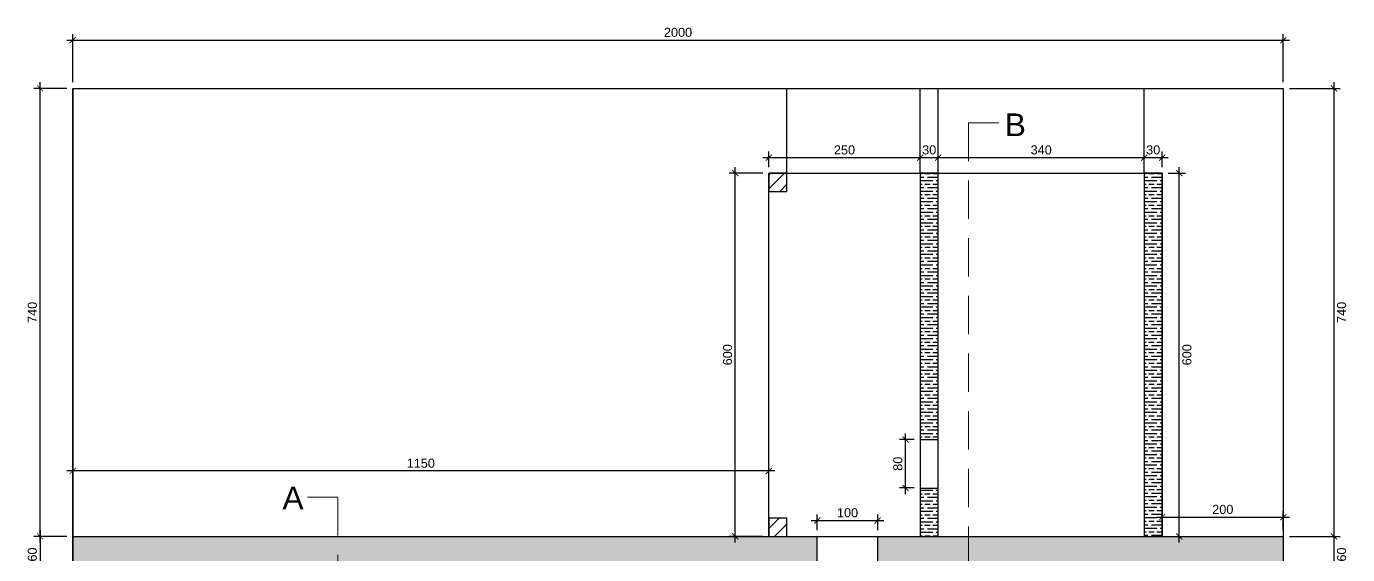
# Model space of a CAD drawing. Header units: centimetres. Extents: x -3096 to 17897, y -3131 to 15798.
# Drawn here: x 12047 to 14229, y 4548 to 5421 of the extents above; entities that cross this region are included whole.
import ezdxf

# ---------------------------------------------------------------- set-up
doc = ezdxf.new("R2010")
doc.units = ezdxf.units.CM
doc.linetypes.add('DASHED2', pattern=[9.525, 6.35, -3.175])
doc.layers.add('A-ANNO SYMB', color=3, linetype='Continuous', lineweight=13)
doc.styles.get("Standard").update_dxf_attribs({"font": 'Arial.ttf'})
doc.dimstyles.new('1_100', dxfattribs={"dimtxt": 15, "dimasz": 10, "dimexe": 10, "dimexo": 10, "dimgap": 5, "dimtad": 2, "dimdec": 0, "dimtxsty": 'Standard', "dimblk": 'ARCHTICK', "dimcen": 2.5, "dimdle": 10, "dimadec": 0, "dimazin": 0, "dimtfac": 1, "dimtdec": 0, "dimtmove": 0, "dimatfit": 3, "dimldrblk": 'ARCHTICK', "dimfxl": 1, "dimarcsym": 0})

# ---------------------------------------------------------------- blocks, each defined once
blk = doc.blocks.new('_ArchTick')
at = {"color": 0, "linetype": 'ByBlock', "const_width": 0.15}
blk.add_lwpolyline([(-0.5, -0.5), (0.5, 0.5)], dxfattribs=at)
blk = doc.blocks.new('*D13')
at = {"layer": 'A-ANNO SYMB', "color": 0, "lineweight": -2, "transparency": 16777216}
for p, q in [((12113.3, 5398.2), (14133.3, 5398.2)), ((12123.3, 5328.4), (12123.3, 5408.2)), ((14123.3, 5328.4), (14123.3, 5408.2))]:
    blk.add_line(p, q, dxfattribs=at)
at = {"layer": 'Defpoints', "color": 0, "transparency": 16777216}
for p in [(14123.3, 5398.2), (12123.3, 5318.4), (14123.3, 5318.4)]:
    blk.add_point(p, dxfattribs=at)
at = {"layer": 'A-ANNO SYMB', "color": 0, "lineweight": -2, "transparency": 16777216, "xscale": 10, "yscale": 10, "zscale": 10, "rotation": 180}
blk.add_blockref('_ArchTick', (12123.3, 5398.2), dxfattribs=at)
at = {"layer": 'A-ANNO SYMB', "color": 0, "lineweight": -2, "transparency": 16777216, "xscale": 10, "yscale": 10, "zscale": 10}
blk.add_blockref('_ArchTick', (14123.3, 5398.2), dxfattribs=at)
at = {"layer": 'A-ANNO SYMB', "color": 0, "transparency": 16777216, "insert": (13123.3, 5410.9), "char_height": 15, "attachment_point": 5}
blk.add_mtext('2000', dxfattribs=at)
blk = doc.blocks.new('*D14')
at = {"layer": 'A-ANNO SYMB', "color": 0, "lineweight": -2, "transparency": 16777216}
for p, q in [((14207, 5328.4), (14207, 4568.4)), ((14133.3, 5318.4), (14217, 5318.4)), ((14133.3, 4578.4), (14217, 4578.4))]:
    blk.add_line(p, q, dxfattribs=at)
at = {"layer": 'Defpoints', "color": 0, "transparency": 16777216}
for p in [(14123.3, 5318.4), (14123.3, 4578.4), (14207, 4578.4)]:
    blk.add_point(p, dxfattribs=at)
at = {"layer": 'A-ANNO SYMB', "color": 0, "lineweight": -2, "transparency": 16777216, "xscale": 10, "yscale": 10, "zscale": 10}
for p, rotation in [((14207, 5318.4), 90), ((14207, 4578.4), 270)]:
    blk.add_blockref('_ArchTick', p, dxfattribs=dict(at, rotation=rotation))
at = {"layer": 'A-ANNO SYMB', "color": 0, "transparency": 16777216, "insert": (14219.6, 4948.4), "char_height": 15, "attachment_point": 5, "rotation": 90}
blk.add_mtext('740', dxfattribs=at)
blk = doc.blocks.new('*D16')
at = {"layer": 'A-ANNO SYMB', "color": 0, "lineweight": -2, "transparency": 16777216}
for p, q in [((12069.3, 4588.4), (12069.3, 4508.4)), ((12113.3, 4578.4), (12059.3, 4578.4)), ((12113.3, 4518.4), (12059.3, 4518.4))]:
    blk.add_line(p, q, dxfattribs=at)
at = {"layer": 'Defpoints', "color": 0, "transparency": 16777216}
for p in [(12123.3, 4578.4), (12069.3, 4518.4), (12123.3, 4518.4)]:
    blk.add_point(p, dxfattribs=at)
at = {"layer": 'A-ANNO SYMB', "color": 0, "lineweight": -2, "transparency": 16777216, "xscale": 10, "yscale": 10, "zscale": 10}
for p, rotation in [((12069.3, 4578.4), 90), ((12069.3, 4518.4), 270)]:
    blk.add_blockref('_ArchTick', p, dxfattribs=dict(at, rotation=rotation))
at = {"layer": 'A-ANNO SYMB', "color": 0, "transparency": 16777216, "insert": (12056.6, 4548.4), "char_height": 15, "attachment_point": 5, "rotation": 90}
blk.add_mtext('60', dxfattribs=at)
blk = doc.blocks.new('*D17')
at = {"layer": 'A-ANNO SYMB', "color": 0, "lineweight": -2, "transparency": 16777216}
for p, q in [((12069.3, 4568.4), (12069.3, 5328.4)), ((12113.3, 5318.4), (12059.3, 5318.4)), ((12113.3, 4578.4), (12059.3, 4578.4))]:
    blk.add_line(p, q, dxfattribs=at)
at = {"layer": 'Defpoints', "color": 0, "transparency": 16777216}
for p in [(12069.3, 5318.4), (12123.3, 5318.4), (12123.3, 4578.4)]:
    blk.add_point(p, dxfattribs=at)
at = {"layer": 'A-ANNO SYMB', "color": 0, "lineweight": -2, "transparency": 16777216, "xscale": 10, "yscale": 10, "zscale": 10}
for p, rotation in [((12069.3, 5318.4), 90), ((12069.3, 4578.4), 270)]:
    blk.add_blockref('_ArchTick', p, dxfattribs=dict(at, rotation=rotation))
at = {"layer": 'A-ANNO SYMB', "color": 0, "transparency": 16777216, "insert": (12056.6, 4948.4), "char_height": 15, "attachment_point": 5, "rotation": 90}
blk.add_mtext('740', dxfattribs=at)
blk = doc.blocks.new('*D20')
at = {"layer": 'A-ANNO SYMB', "color": 0, "lineweight": -2, "transparency": 16777216}
for p, q in [((14207, 4588.4), (14207, 4508.4)), ((14133.3, 4578.4), (14217, 4578.4)), ((14133.3, 4518.4), (14217, 4518.4))]:
    blk.add_line(p, q, dxfattribs=at)
at = {"layer": 'Defpoints', "color": 0, "transparency": 16777216}
for p in [(14123.3, 4578.4), (14123.3, 4518.4), (14207, 4518.4)]:
    blk.add_point(p, dxfattribs=at)
at = {"layer": 'A-ANNO SYMB', "color": 0, "lineweight": -2, "transparency": 16777216, "xscale": 10, "yscale": 10, "zscale": 10}
for p, rotation in [((14207, 4578.4), 90), ((14207, 4518.4), 270)]:
    blk.add_blockref('_ArchTick', p, dxfattribs=dict(at, rotation=rotation))
at = {"layer": 'A-ANNO SYMB', "color": 0, "transparency": 16777216, "insert": (14219.6, 4548.4), "char_height": 15, "attachment_point": 5, "rotation": 90}
blk.add_mtext('60', dxfattribs=at)
blk = doc.blocks.new('*D27')
at = {"layer": 'A-ANNO SYMB', "color": 0, "lineweight": -2, "transparency": 16777216}
for p, q in [((13263.3, 5178.4), (13207.9, 5178.4)), ((13217.9, 4568.4), (13217.9, 5188.4)), ((13263.3, 4578.4), (13207.9, 4578.4))]:
    blk.add_line(p, q, dxfattribs=at)
at = {"layer": 'Defpoints', "color": 0, "transparency": 16777216}
for p in [(13217.9, 5178.4), (13273.3, 5178.4), (13273.3, 4578.4)]:
    blk.add_point(p, dxfattribs=at)
at = {"layer": 'A-ANNO SYMB', "color": 0, "lineweight": -2, "transparency": 16777216, "xscale": 10, "yscale": 10, "zscale": 10}
for p, rotation in [((13217.9, 5178.4), 90), ((13217.9, 4578.4), 270)]:
    blk.add_blockref('_ArchTick', p, dxfattribs=dict(at, rotation=rotation))
at = {"layer": 'A-ANNO SYMB', "color": 0, "transparency": 16777216, "insert": (13205.2, 4878.4), "char_height": 15, "attachment_point": 5, "rotation": 90}
blk.add_mtext('600', dxfattribs=at)
blk = doc.blocks.new('*D28')
at = {"layer": 'A-ANNO SYMB', "color": 0, "lineweight": -2, "transparency": 16777216}
for p, q in [((13263.3, 5204), (13533.3, 5204)), ((13273.3, 5188.4), (13273.3, 5214)), ((13523.3, 5188.4), (13523.3, 5214))]:
    blk.add_line(p, q, dxfattribs=at)
at = {"layer": 'Defpoints', "color": 0, "transparency": 16777216}
for p in [(13523.3, 5204), (13273.3, 5178.4), (13523.3, 5178.4)]:
    blk.add_point(p, dxfattribs=at)
at = {"layer": 'A-ANNO SYMB', "color": 0, "lineweight": -2, "transparency": 16777216, "xscale": 10, "yscale": 10, "zscale": 10, "rotation": 180}
blk.add_blockref('_ArchTick', (13273.3, 5204), dxfattribs=at)
at = {"layer": 'A-ANNO SYMB', "color": 0, "lineweight": -2, "transparency": 16777216, "xscale": 10, "yscale": 10, "zscale": 10}
blk.add_blockref('_ArchTick', (13523.3, 5204), dxfattribs=at)
at = {"layer": 'A-ANNO SYMB', "color": 0, "transparency": 16777216, "insert": (13398.3, 5216.7), "char_height": 15, "attachment_point": 5}
blk.add_mtext('250', dxfattribs=at)
blk = doc.blocks.new('*D29')
at = {"layer": 'A-ANNO SYMB', "color": 0, "lineweight": -2, "transparency": 16777216}
for p, q in [((13513.3, 5204), (13563.3, 5204)), ((13523.3, 5188.4), (13523.3, 5214)), ((13553.3, 5188.4), (13553.3, 5214))]:
    blk.add_line(p, q, dxfattribs=at)
at = {"layer": 'Defpoints', "color": 0, "transparency": 16777216}
for p in [(13553.3, 5204), (13523.3, 5178.4), (13553.3, 5178.4)]:
    blk.add_point(p, dxfattribs=at)
at = {"layer": 'A-ANNO SYMB', "color": 0, "lineweight": -2, "transparency": 16777216, "xscale": 10, "yscale": 10, "zscale": 10, "rotation": 180}
blk.add_blockref('_ArchTick', (13523.3, 5204), dxfattribs=at)
at = {"layer": 'A-ANNO SYMB', "color": 0, "lineweight": -2, "transparency": 16777216, "xscale": 10, "yscale": 10, "zscale": 10}
blk.add_blockref('_ArchTick', (13553.3, 5204), dxfattribs=at)
at = {"layer": 'A-ANNO SYMB', "color": 0, "transparency": 16777216, "insert": (13538.3, 5216.7), "char_height": 15, "attachment_point": 5}
blk.add_mtext('30', dxfattribs=at)
blk = doc.blocks.new('*D30')
at = {"layer": 'A-ANNO SYMB', "color": 0, "lineweight": -2, "transparency": 16777216}
for p, q in [((13543.3, 5204), (13903.3, 5204)), ((13553.3, 5188.4), (13553.3, 5214)), ((13893.3, 5188.4), (13893.3, 5214))]:
    blk.add_line(p, q, dxfattribs=at)
at = {"layer": 'Defpoints', "color": 0, "transparency": 16777216}
for p in [(13893.3, 5204), (13553.3, 5178.4), (13893.3, 5178.4)]:
    blk.add_point(p, dxfattribs=at)
at = {"layer": 'A-ANNO SYMB', "color": 0, "lineweight": -2, "transparency": 16777216, "xscale": 10, "yscale": 10, "zscale": 10, "rotation": 180}
blk.add_blockref('_ArchTick', (13553.3, 5204), dxfattribs=at)
at = {"layer": 'A-ANNO SYMB', "color": 0, "lineweight": -2, "transparency": 16777216, "xscale": 10, "yscale": 10, "zscale": 10}
blk.add_blockref('_ArchTick', (13893.3, 5204), dxfattribs=at)
at = {"layer": 'A-ANNO SYMB', "color": 0, "transparency": 16777216, "insert": (13723.3, 5216.7), "char_height": 15, "attachment_point": 5}
blk.add_mtext('340', dxfattribs=at)
blk = doc.blocks.new('*D31')
at = {"layer": 'A-ANNO SYMB', "color": 0, "lineweight": -2, "transparency": 16777216}
for p, q in [((13883.3, 5204), (13933.3, 5204)), ((13893.3, 5188.4), (13893.3, 5214)), ((13923.3, 5188.4), (13923.3, 5214))]:
    blk.add_line(p, q, dxfattribs=at)
at = {"layer": 'Defpoints', "color": 0, "transparency": 16777216}
for p in [(13923.3, 5204), (13893.3, 5178.4), (13923.3, 5178.4)]:
    blk.add_point(p, dxfattribs=at)
at = {"layer": 'A-ANNO SYMB', "color": 0, "lineweight": -2, "transparency": 16777216, "xscale": 10, "yscale": 10, "zscale": 10, "rotation": 180}
blk.add_blockref('_ArchTick', (13893.3, 5204), dxfattribs=at)
at = {"layer": 'A-ANNO SYMB', "color": 0, "lineweight": -2, "transparency": 16777216, "xscale": 10, "yscale": 10, "zscale": 10}
blk.add_blockref('_ArchTick', (13923.3, 5204), dxfattribs=at)
at = {"layer": 'A-ANNO SYMB', "color": 0, "transparency": 16777216, "insert": (13908.3, 5216.7), "char_height": 15, "attachment_point": 5}
blk.add_mtext('30', dxfattribs=at)
blk = doc.blocks.new('*D32')
at = {"layer": 'A-ANNO SYMB', "color": 0, "lineweight": -2, "transparency": 16777216}
for p, q in [((13913.3, 4610.3), (14133.3, 4610.3)), ((13923.3, 4588.4), (13923.3, 4620.3)), ((14123.3, 4588.4), (14123.3, 4620.3))]:
    blk.add_line(p, q, dxfattribs=at)
at = {"layer": 'Defpoints', "color": 0, "transparency": 16777216}
for p in [(14123.3, 4610.3), (13923.3, 4578.4), (14123.3, 4578.4)]:
    blk.add_point(p, dxfattribs=at)
at = {"layer": 'A-ANNO SYMB', "color": 0, "lineweight": -2, "transparency": 16777216, "xscale": 10, "yscale": 10, "zscale": 10, "rotation": 180}
blk.add_blockref('_ArchTick', (13923.3, 4610.3), dxfattribs=at)
at = {"layer": 'A-ANNO SYMB', "color": 0, "lineweight": -2, "transparency": 16777216, "xscale": 10, "yscale": 10, "zscale": 10}
blk.add_blockref('_ArchTick', (14123.3, 4610.3), dxfattribs=at)
at = {"layer": 'A-ANNO SYMB', "color": 0, "transparency": 16777216, "insert": (14023.3, 4622.9), "char_height": 15, "attachment_point": 5}
blk.add_mtext('200', dxfattribs=at)
blk = doc.blocks.new('*D33')
at = {"layer": 'A-ANNO SYMB', "color": 0, "lineweight": -2, "transparency": 16777216}
for p, q in [((12123.3, 4588.4), (12123.3, 4696.5)), ((13273.3, 4588.4), (13273.3, 4696.5)), ((13283.3, 4686.5), (12113.3, 4686.5))]:
    blk.add_line(p, q, dxfattribs=at)
at = {"layer": 'Defpoints', "color": 0, "transparency": 16777216}
for p in [(12123.3, 4686.5), (12123.3, 4578.4), (13273.3, 4578.4)]:
    blk.add_point(p, dxfattribs=at)
at = {"layer": 'A-ANNO SYMB', "color": 0, "lineweight": -2, "transparency": 16777216, "xscale": 10, "yscale": 10, "zscale": 10, "rotation": 180}
blk.add_blockref('_ArchTick', (12123.3, 4686.5), dxfattribs=at)
at = {"layer": 'A-ANNO SYMB', "color": 0, "lineweight": -2, "transparency": 16777216, "xscale": 10, "yscale": 10, "zscale": 10}
blk.add_blockref('_ArchTick', (13273.3, 4686.5), dxfattribs=at)
at = {"layer": 'A-ANNO SYMB', "color": 0, "transparency": 16777216, "insert": (12698.3, 4699.1), "char_height": 15, "attachment_point": 5}
blk.add_mtext('1150', dxfattribs=at)
blk = doc.blocks.new('*D57')
at = {"layer": 'A-ANNO SYMB', "color": 0, "lineweight": -2, "transparency": 16777216}
for p, q in [((13933.3, 5178.4), (13961.5, 5178.4)), ((13951.5, 4568.4), (13951.5, 5188.4)), ((13933.3, 4578.4), (13961.5, 4578.4))]:
    blk.add_line(p, q, dxfattribs=at)
at = {"layer": 'Defpoints', "color": 0, "transparency": 16777216}
for p in [(13923.3, 5178.4), (13951.5, 5178.4), (13923.3, 4578.4)]:
    blk.add_point(p, dxfattribs=at)
at = {"layer": 'A-ANNO SYMB', "color": 0, "lineweight": -2, "transparency": 16777216, "xscale": 10, "yscale": 10, "zscale": 10}
for p, rotation in [((13951.5, 5178.4), 90), ((13951.5, 4578.4), 270)]:
    blk.add_blockref('_ArchTick', p, dxfattribs=dict(at, rotation=rotation))
at = {"layer": 'A-ANNO SYMB', "color": 0, "transparency": 16777216, "insert": (13964.1, 4878.4), "char_height": 15, "attachment_point": 5, "rotation": 90}
blk.add_mtext('600', dxfattribs=at)
blk = doc.blocks.new('*D80')
at = {"layer": 'A-ANNO SYMB', "color": 0, "lineweight": -2, "transparency": 16777216}
for p, q in [((13353.3, 4588.4), (13353.3, 4614.6)), ((13453.3, 4588.4), (13453.3, 4614.6)), ((13343.3, 4604.6), (13463.3, 4604.6))]:
    blk.add_line(p, q, dxfattribs=at)
at = {"layer": 'Defpoints', "color": 0, "transparency": 16777216}
for p in [(13453.3, 4604.6), (13353.3, 4578.4), (13453.3, 4578.4)]:
    blk.add_point(p, dxfattribs=at)
at = {"layer": 'A-ANNO SYMB', "color": 0, "lineweight": -2, "transparency": 16777216, "xscale": 10, "yscale": 10, "zscale": 10, "rotation": 180}
blk.add_blockref('_ArchTick', (13353.3, 4604.6), dxfattribs=at)
at = {"layer": 'A-ANNO SYMB', "color": 0, "lineweight": -2, "transparency": 16777216, "xscale": 10, "yscale": 10, "zscale": 10}
blk.add_blockref('_ArchTick', (13453.3, 4604.6), dxfattribs=at)
at = {"layer": 'A-ANNO SYMB', "color": 0, "transparency": 16777216, "insert": (13403.3, 4617.3), "char_height": 15, "attachment_point": 5}
blk.add_mtext('100', dxfattribs=at)
blk = doc.blocks.new('*D81')
at = {"layer": 'A-ANNO SYMB', "color": 0, "lineweight": -2, "transparency": 16777216}
for p, q in [((13513.3, 4738.4), (13489.2, 4738.4)), ((13499.2, 4648.4), (13499.2, 4748.4)), ((13513.3, 4658.4), (13489.2, 4658.4))]:
    blk.add_line(p, q, dxfattribs=at)
at = {"layer": 'Defpoints', "color": 0, "transparency": 16777216}
for p in [(13499.2, 4738.4), (13523.3, 4738.4), (13523.3, 4658.4)]:
    blk.add_point(p, dxfattribs=at)
at = {"layer": 'A-ANNO SYMB', "color": 0, "lineweight": -2, "transparency": 16777216, "xscale": 10, "yscale": 10, "zscale": 10}
for p, rotation in [((13499.2, 4738.4), 90), ((13499.2, 4658.4), 270)]:
    blk.add_blockref('_ArchTick', p, dxfattribs=dict(at, rotation=rotation))
at = {"layer": 'A-ANNO SYMB', "color": 0, "transparency": 16777216, "insert": (13486.5, 4698.4), "char_height": 15, "attachment_point": 5, "rotation": 90}
blk.add_mtext('80', dxfattribs=at)

msp = doc.modelspace()

# ---------------------------------------------------------------- hatches: boundary and pattern name
at = {"transparency": 33554508}
h = msp.add_hatch(dxfattribs=at)
h.set_pattern_fill('ANSI31', color=256, scale=5)
h.set_pattern_definition([(45, (10118.907, 0), (-11.22532, 11.22532), [])])
h.paths.add_polyline_path([(13303.3, 5178.3), (13273.3, 5178.3), (13273.3, 5148.3), (13303.3, 5148.3)])
h.paths.add_polyline_path([(13303.3, 4608.3), (13273.3, 4608.3), (13273.3, 4578.3), (13303.3, 4578.3)])
h = msp.add_hatch(dxfattribs=at)
h.set_pattern_fill('GOST_WOOD', color=256, scale=2.9, angle=-90)
h.set_pattern_definition([(0, (6972.676, -1150.088), (-4e-15, -17.4), [29, -5.8]), (0, (6966.876, -1155.888), (-4e-15, -17.4), [17.4, -4.35, 8.7, -4.35]), (0, (6958.176, -1161.688), (-4e-15, -17.4), [29, -5.8])])
h.paths.add_polyline_path([(13553.3, 4738.3), (13523.3, 4738.3), (13523.3, 5178.3), (13553.3, 5178.3)])
h = msp.add_hatch(dxfattribs=at)
h.set_pattern_fill('GOST_WOOD', color=256, scale=2.9, angle=-90)
h.set_pattern_definition([(0, (7342.676, -1150.088), (-4e-15, -17.4), [29, -5.8]), (0, (7336.876, -1155.888), (-4e-15, -17.4), [17.4, -4.35, 8.7, -4.35]), (0, (7328.176, -1161.688), (-4e-15, -17.4), [29, -5.8])])
h.paths.add_polyline_path([(13923.3, 4578.3), (13893.3, 4578.3), (13893.3, 5178.3), (13923.3, 5178.3)])
h = msp.add_hatch(dxfattribs=at)
h.set_pattern_fill('GOST_WOOD', color=256, scale=2.9, angle=-90)
h.set_pattern_definition([(0, (6972.676, -1313.519), (-4e-15, -17.4), [29, -5.8]), (0, (6966.876, -1319.319), (-4e-15, -17.4), [17.4, -4.35, 8.7, -4.35]), (0, (6958.176, -1325.119), (-4e-15, -17.4), [29, -5.8])])
h.paths.add_polyline_path([(13553.3, 4574.9), (13523.3, 4574.9), (13523.3, 4658.3), (13553.3, 4658.3)])
h = msp.add_hatch(dxfattribs=at)
h.set_pattern_fill('GOST_WOOD', color=256, scale=2.9)
h.set_pattern_definition([(90, (10118.907, 0), (17.4, -1e-15), [29, -5.8]), (90, (10124.707, -5.8), (17.4, -1e-15), [17.4, -4.35, 8.7, -4.35]), (90, (10130.507, -14.5), (17.4, -1e-15), [29, -5.8])])
h.paths.add_polyline_path([(12123.3, 4578.3), (12123.3, 4518.3), (12561.2, 4518.3), (12561.2, 4578.3)])
h.paths.add_polyline_path([(12561.2, 4578.3), (12561.2, 4518.3), (12973.3, 4518.3), (13023.3, 4518.3), (13123.3, 4518.3), (13273.3, 4518.3), (13353.3, 4518.3), (13353.3, 4578.3)])
h.paths.add_polyline_path([(13603.4, 4518.3), (13603.4, 4578.3), (13453.3, 4578.3), (13453.3, 4518.3)])
h.paths.add_polyline_path([(14123.3, 4518.3), (14123.3, 4578.3), (13603.4, 4578.3), (13603.4, 4518.3)])

# ---------------------------------------------------------------- linework, layer by layer
for p, q in [((12123.3, 3318.3), (12123.3, 5318.3)), ((12123.3, 5318.3), (12123.3, 4518.3)), ((12123.3, 5318.3), (14123.3, 5318.3)), ((13303.3, 5178.3), (13303.3, 5318.3)), ((13523.3, 5178.3), (13523.3, 5318.3)), ((13553.3, 5178.3), (13553.3, 5318.3)), ((13893.3, 5178.3), (13893.3, 5318.3)), ((14123.3, 5318.3), (14123.3, 3318.3)), ((13273.3, 4578.3), (13273.3, 5178.3)), ((13273.3, 5178.3), (13573.3, 5178.3)), ((13523.3, 5178.3), (13553.3, 5178.3)), ((13523.3, 4738.3), (13523.3, 4658.3)), ((13553.3, 4658.3), (13553.3, 4738.3)), ((13523.3, 4658.3), (13553.3, 4658.3)), ((13523.3, 4658.3), (13523.3, 4578.3)), ((13553.3, 4578.3), (13553.3, 4658.3)), ((12123.3, 4518.3), (12123.3, 4578.3)), ((12123.3, 4578.3), (14123.3, 4578.3)), ((13353.3, 4518.3), (13353.3, 4578.3)), ((13453.3, 4518.3), (13453.3, 4578.3)), ((13523.3, 4578.3), (13553.3, 4578.3))]:
    msp.add_line(p, q)
for points in [[(13273.3, 5178.3), (13273.3, 5148.3), (13303.3, 5148.3), (13303.3, 5178.3), (13273.3, 5178.3)], [(13573.3, 5178.3), (13573.3, 5178.3), (13923.3, 5178.3), (13923.3, 4578.3)], [(13273.3, 4608.3), (13273.3, 4578.3), (13303.3, 4578.3), (13303.3, 4608.3), (13273.3, 4608.3)]]:
    msp.add_lwpolyline(points)
for points in [[(13553.3, 5178.3), (13523.3, 5178.3), (13523.3, 4738.3), (13553.3, 4738.3)], [(13923.3, 5178.3), (13893.3, 5178.3), (13893.3, 4578.3), (13923.3, 4578.3)]]:
    msp.add_lwpolyline(points, close=True)
at = {"layer": 'A-ANNO SYMB'}
for p, q in [((13603.4, 5261.7), (13653.4, 5261.7)), ((12561.2, 4643.2), (12511.2, 4643.2))]:
    msp.add_line(p, q, dxfattribs=at)
at = {"layer": 'A-ANNO SYMB', "linetype": 'DASHED2', "ltscale": 10}
for p, q in [((13603.4, 5261.7), (13603.4, 3516.3)), ((12561.2, 4643.2), (12561.2, 3516.3))]:
    msp.add_line(p, q, dxfattribs=at)

# ---------------------------------------------------------------- texts
at = {"layer": 'A-ANNO SYMB', "char_height": 37.5, "attachment_point": 1}
for s, insert in [('B', (13663.1, 5277)), ('A', (12469.8, 4660.5))]:
    msp.add_mtext_dynamic_manual_height_columns(s, width=44.025, gutter_width=12.5, heights=[0], dxfattribs=dict(at, insert=insert))

# ---------------------------------------------------------------- dimensions: what is measured, and where the dimension line sits
at = {"layer": 'A-ANNO SYMB'}
for base, p1, p2, picture, middle in [((14123.3, 5398.2), (12123.3, 5318.4), (14123.3, 5318.4), '*D13', (13123.3, 5398.2)), ((13553.3, 5204), (13523.3, 5178.4), (13553.3, 5178.4), '*D29', (13538.3, 5204)), ((13923.3, 5204), (13893.3, 5178.4), (13923.3, 5178.4), '*D31', (13908.3, 5204))]:
    dim = msp.add_linear_dim(base=base, p1=p1, p2=p2, dimstyle='1_100', dxfattribs=at)
    dim.commit()
    dim.dimension.update_dxf_attribs({"geometry": picture, "text_midpoint": middle, "dimtype": 160})
for base, p1, p2, picture, middle in [((12069.3, 5318.4), (12123.3, 4578.4), (12123.3, 5318.4), '*D17', (12056.6, 4948.4)), ((13217.9, 5178.4), (13273.3, 4578.4), (13273.3, 5178.4), '*D27', (13205.2, 4878.4)), ((13951.5, 5178.4), (13923.3, 4578.4), (13923.3, 5178.4), '*D57', (13964.1, 4878.4)), ((13499.2, 4738.4), (13523.3, 4658.4), (13523.3, 4738.4), '*D81', (13486.5, 4698.4)), ((12069.3, 4518.4), (12123.3, 4578.4), (12123.3, 4518.4), '*D16', (12056.6, 4548.4)), ((14207, 4518.4), (14123.3, 4578.4), (14123.3, 4518.4), '*D20', (14219.6, 4548.4))]:
    dim = msp.add_linear_dim(base=base, p1=p1, p2=p2, angle=90, dimstyle='1_100', dxfattribs=at)
    dim.commit()
    dim.dimension.update_dxf_attribs({"geometry": picture, "text_midpoint": middle})
dim = msp.add_linear_dim(base=(14207, 4578.4), p1=(14123.3, 5318.4), p2=(14123.3, 4578.4), angle=90, dimstyle='1_100', dxfattribs=at)
dim.commit()
dim.dimension.update_dxf_attribs({"geometry": '*D14', "text_midpoint": (14207, 4948.4), "dimtype": 160})
for base, p1, p2, picture, middle in [((13523.3, 5204), (13273.3, 5178.4), (13523.3, 5178.4), '*D28', (13398.3, 5216.7)), ((13893.3, 5204), (13553.3, 5178.4), (13893.3, 5178.4), '*D30', (13723.3, 5216.7)), ((12123.3, 4686.5), (13273.3, 4578.4), (12123.3, 4578.4), '*D33', (12698.3, 4699.1)), ((14123.3, 4610.3), (13923.3, 4578.4), (14123.3, 4578.4), '*D32', (14023.3, 4622.9)), ((13453.3, 4604.6), (13353.3, 4578.4), (13453.3, 4578.4), '*D80', (13403.3, 4617.3))]:
    dim = msp.add_linear_dim(base=base, p1=p1, p2=p2, dimstyle='1_100', dxfattribs=at)
    dim.commit()
    dim.dimension.update_dxf_attribs({"geometry": picture, "text_midpoint": middle})

doc.saveas('drawing.dxf')
